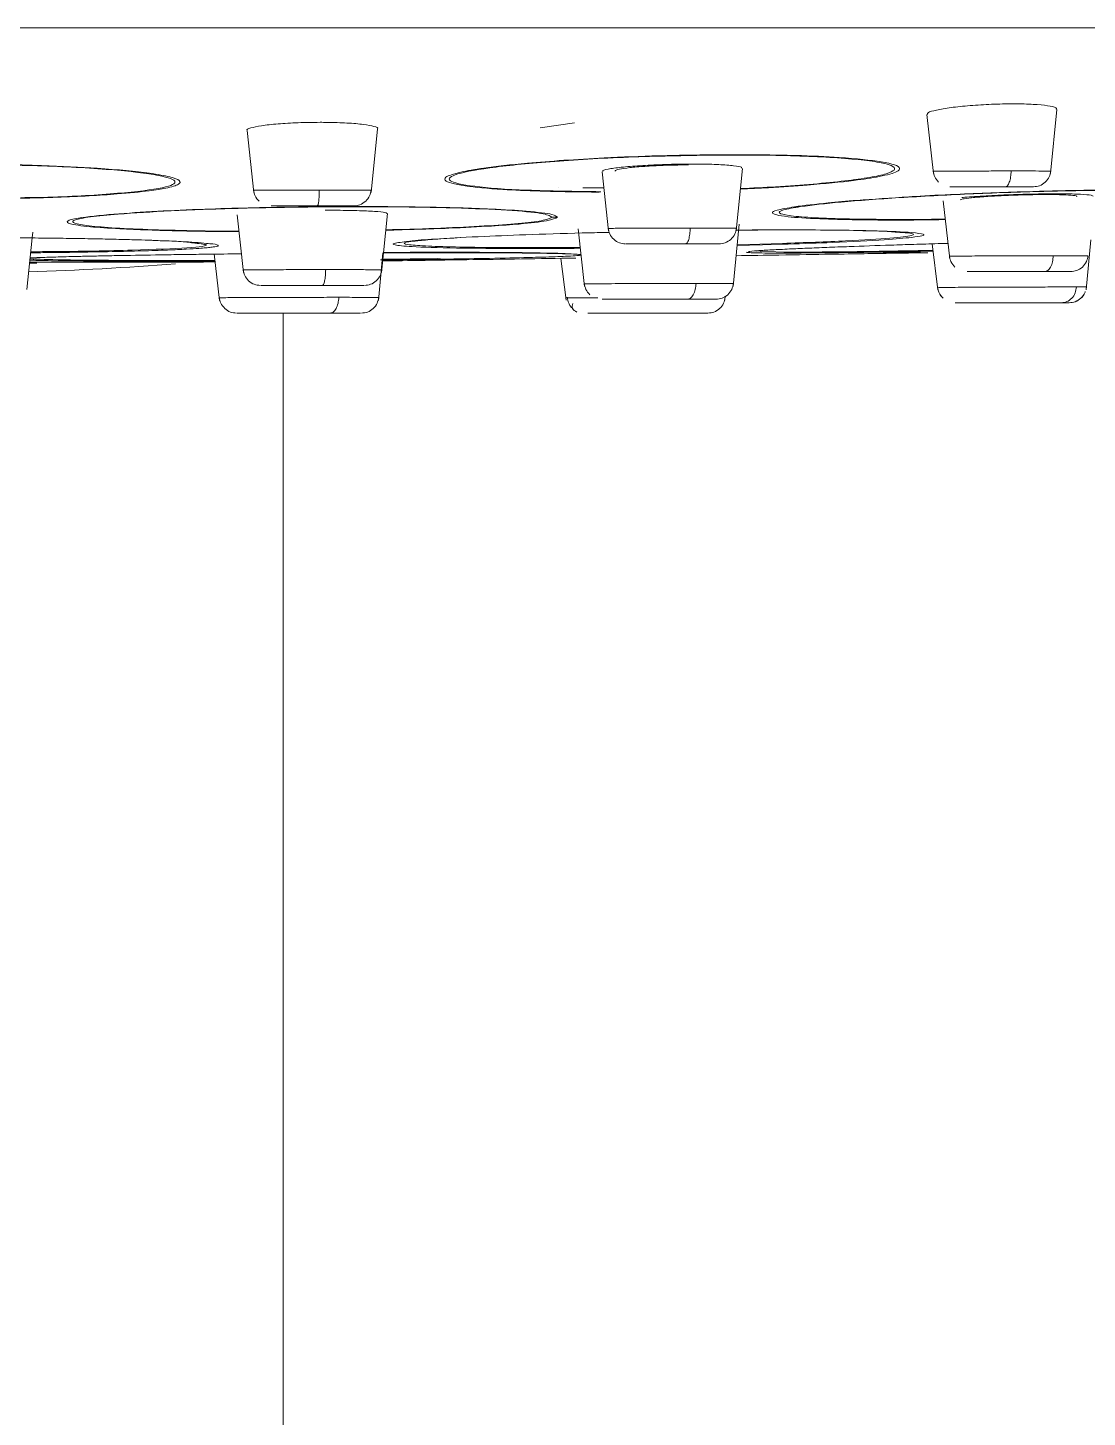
# Model space of a CAD drawing. Extents: x -6207 to -5787, y -4608 to -3937.
# Drawn here: x -6083.5 to -6077.38, y -4099.69 to -4091.66 of the extents above; entities that cross this region are included whole.
import ezdxf

# ---------------------------------------------------------------- set-up
doc = ezdxf.new("R2010")
doc.units = 0
doc.header["$LTSCALE"] = 7
doc.layers.get('0').update_dxf_attribs({"color": 2, "linetype": 'CONTINUOUS'})

msp = doc.modelspace()

# ---------------------------------------------------------------- linework, layer by layer
at = {"color": 8, "linetype": 'Continuous', "lineweight": 15}
for p, q in [((-6062.1122, -4091.66348), (-6083.93456, -4091.66348)), ((-6079.10763, -4092.91358), (-6079.40283, -4092.92166)), ((-6079.13916, -4092.90936), (-6079.40241, -4092.91727)), ((-6079.08612, -4092.95978), (-6079.26885, -4092.95678)), ((-6083.48976, -4093.02349), (-6083.4476, -4093.02349)), ((-6083.48923, -4093.01848), (-6082.48426, -4093.01848)), ((-6081.13346, -4092.99597), (-6081.45129, -4092.99993))]:
    msp.add_line(p, q, dxfattribs=at)
at = {"color": 7, "linetype": 'Continuous', "lineweight": 15}
for p, q in [((-6078.3061, -4092.16435), (-6078.26831, -4092.50528)), ((-6077.59094, -4092.50528), (-6077.55415, -4092.13514)), ((-6082.23272, -4092.257), (-6082.19438, -4092.6146)), ((-6081.51687, -4092.6146), (-6081.47902, -4092.24715)), ((-6080.34183, -4092.21327), (-6080.54022, -4092.24207)), ((-6080.18246, -4092.49482), (-6080.14486, -4092.83645)), ((-6079.40763, -4092.83645), (-6079.37149, -4092.4757)), ((-6080.43485, -4092.5889), (-6080.43483, -4092.58897)), ((-6078.21199, -4092.6635), (-6078.17387, -4092.99805)), ((-6082.28985, -4092.74513), (-6082.2538, -4093.07739)), ((-6081.45666, -4093.07739), (-6081.42192, -4092.73593)), ((-6080.32067, -4092.82519), (-6080.28273, -4093.15817)), ((-6079.42561, -4093.15817), (-6079.39102, -4092.79904)), ((-6083.50582, -4093.17629), (-6083.47444, -4092.87779)), ((-6083.47435, -4092.87693), (-6083.47096, -4092.84467)), ((-6078.27442, -4092.91172), (-6078.24234, -4093.17815)), ((-6077.38515, -4093.17815), (-6077.35908, -4092.88797)), ((-6083.45962, -4092.99354), (-6083.45015, -4092.99178)), ((-6082.42214, -4092.96889), (-6082.39133, -4093.23933)), ((-6081.47434, -4093.23933), (-6081.4478, -4092.96367)), ((-6079.25351, -4092.94986), (-6079.28893, -4092.95401)), ((-6079.24578, -4092.95106), (-6079.23695, -4092.94886)), ((-6082.41726, -4093.01173), (-6082.6367, -4093.01226)), ((-6082.49287, -4093.01724), (-6082.41673, -4093.01638)), ((-6080.7712, -4093.00077), (-6080.92778, -4093.00305)), ((-6080.68816, -4092.99953), (-6080.7712, -4093.00077)), ((-6080.41959, -4092.99554), (-6080.3899, -4093.23735)), ((-6080.377, -4093.22421), (-6080.3915, -4093.22428)), ((-6079.47239, -4093.23735), (-6079.4704, -4093.21458)), ((-6078.24234, -4093.17815), (-6078.24234, -4093.17817)), ((-6077.38515, -4093.17817), (-6077.38515, -4093.17815)), ((-6082.39133, -4093.23933), (-6082.39132, -4093.23935)), ((-6082.02456, -4184.63798), (-6082.02456, -4093.31209)), ((-6081.47434, -4093.23935), (-6081.47434, -4093.23933)), ((-6077.52752, -4093.25208), (-6077.48621, -4093.25208))]:
    msp.add_line(p, q, dxfattribs=at)
for centre, radius, start, end in [((-6079.48908, -4092.3631), 0.03627, 282.089493, 292.689241), ((-6080.21515, -4092.54045), 0.07425, 282.687215, 289.687404), ((-6082.98926, -4092.32982), 0.41057, 268.035229, 271.528082), ((-6079.07103, -4092.17779), 0.52014, 270.020311, 273.918538), ((-6080.44909, -4092.15227), 0.60522, 267.770139, 270.912878), ((-6079.1043, -4092.76875), 0.14487, 256.073452, 268.681577), ((-6083.93456, -4077.17879), 15.9, 271.584406, 274.649465), ((-6081.09643, -4092.83565), 0.16454, 256.993347, 269.752977)]:
    msp.add_arc(centre, radius, start, end, dxfattribs=at)
for points, knots in [([(-6077.55921, -4092.13464), (-6077.55771, -4092.13269), (-6077.55237, -4092.12571), (-6077.58822, -4092.11571), (-6077.66193, -4092.10654), (-6077.74448, -4092.10326), (-6077.83454, -4092.1026), (-6077.93224, -4092.10466), (-6078.05819, -4092.11226), (-6078.17046, -4092.12391), (-6078.25446, -4092.13835), (-6078.3024, -4092.1524), (-6078.30174, -4092.16054), (-6078.30147, -4092.16385)], [0, 0, 0, 0, 0.04171763, 0.14901716, 0.25587746, 0.36214743, 0.3951871, 0.50095886, 0.60672091, 0.71278389, 0.81942355, 0.92658458, 1, 1, 1, 1]), ([(-6081.81138, -4092.20969), (-6081.85382, -4092.21016), (-6081.93869, -4092.21109), (-6082.05772, -4092.21828), (-6082.15513, -4092.22895), (-6082.21451, -4092.24194), (-6082.23964, -4092.25214), (-6082.23205, -4092.25665), (-6082.23168, -4092.25688)], [0, 0, 0, 0, 0.19717906, 0.39434606, 0.59196474, 0.79044176, 0.98970607, 1, 1, 1, 1]), ([(-6081.47935, -4092.2471), (-6081.47923, -4092.24703), (-6081.47163, -4092.24247), (-6081.49601, -4092.23299), (-6081.5543, -4092.22132), (-6081.65177, -4092.21306), (-6081.74365, -4092.20991), (-6081.79839, -4092.20973), (-6081.81138, -4092.20969)], [0, 0, 0, 0, 0.0036941, 0.2356239, 0.4673997, 0.6984097, 0.928387, 1, 1, 1, 1]), ([(-6080.19884, -4092.61288), (-6080.31684, -4092.61161), (-6080.52411, -4092.60937), (-6080.79006, -4092.59686), (-6081.00376, -4092.57693), (-6081.09594, -4092.55129), (-6081.08943, -4092.52364), (-6081.01873, -4092.49954), (-6080.85895, -4092.47164), (-6080.59581, -4092.44174), (-6080.23471, -4092.41703), (-6079.83445, -4092.40083), (-6079.60147, -4092.39807), (-6079.47509, -4092.39657)], [0, 0, 0, 0, 0.0959467, 0.168537, 0.268034, 0.3853945, 0.4422094, 0.5326831, 0.6035376, 0.697946, 0.8243564, 0.9047182, 1, 1, 1, 1]), ([(-6080.19013, -4092.61036), (-6080.33932, -4092.60842), (-6080.63776, -4092.60454), (-6080.94484, -4092.58111), (-6081.08945, -4092.54789), (-6081.04527, -4092.50808), (-6080.8196, -4092.46718), (-6080.44544, -4092.43163), (-6079.97186, -4092.40546), (-6079.64497, -4092.40087), (-6079.48148, -4092.39857)], [0, 0, 0, 0, 0.12491237, 0.24987624, 0.37486788, 0.49987179, 0.62496272, 0.74999694, 0.87496766, 1, 1, 1, 1]), ([(-6079.37719, -4092.47512), (-6079.37599, -4092.47319), (-6079.3725, -4092.46755), (-6079.41709, -4092.45983), (-6079.50213, -4092.45317), (-6079.59373, -4092.4509), (-6079.69279, -4092.45047), (-6079.79921, -4092.45208), (-6079.93409, -4092.45782), (-6080.05209, -4092.46657), (-6080.13697, -4092.47723), (-6080.18146, -4092.48696), (-6080.17795, -4092.49234), (-6080.17675, -4092.4942)], [0, 0, 0, 0, 0.0561625, 0.1632597, 0.2701711, 0.3768512, 0.4102266, 0.5167129, 0.6231954, 0.7298067, 0.8366596, 0.9437209, 1, 1, 1, 1]), ([(-6080.10451, -4092.49167), (-6080.1057, -4092.49103), (-6080.112, -4092.48764), (-6080.08602, -4092.48044), (-6080.02743, -4092.47147), (-6079.93728, -4092.46369), (-6079.82996, -4092.45818), (-6079.74195, -4092.45602), (-6079.69475, -4092.45587), (-6079.68355, -4092.45584)], [0, 0, 0, 0, 0.0424216, 0.2228139, 0.4034179, 0.5839731, 0.7642188, 0.9440177, 1, 1, 1, 1]), ([(-6078.26995, -4092.49), (-6078.26784, -4092.50204), (-6078.26347, -4092.52701), (-6078.24658, -4092.54598), (-6078.23783, -4092.55581)], [0, 0, 0, 0, 0.48196531, 1, 1, 1, 1]), ([(-6077.81911, -4092.49081), (-6077.81985, -4092.50258), (-6077.82139, -4092.52699), (-6077.82903, -4092.55746), (-6077.83956, -4092.57825), (-6077.8476, -4092.58085), (-6077.85148, -4092.5821)], [0, 0, 0, 0, 0.2411299, 0.4999284, 0.7587707, 1, 1, 1, 1]), ([(-6077.62156, -4092.55581), (-6077.61281, -4092.54598), (-6077.59592, -4092.52701), (-6077.59155, -4092.50204), (-6077.58944, -4092.49)], [0, 0, 0, 0, 0.5180361, 1, 1, 1, 1]), ([(-6080.17229, -4092.58728), (-6080.17403, -4092.5873), (-6080.20972, -4092.58779), (-6080.25204, -4092.58841), (-6080.28489, -4092.58885), (-6080.29349, -4092.58897)], [0, 0, 0, 0, 0.0365286, 0.7479372, 1, 1, 1, 1]), ([(-6077.85148, -4092.5821), (-6077.88225, -4092.5821), (-6077.94405, -4092.5821), (-6078.03763, -4092.5821), (-6078.11509, -4092.5821), (-6078.16044, -4092.5821), (-6078.17769, -4092.5821), (-6078.16932, -4092.5821), (-6078.16908, -4092.5821)], [0, 0, 0, 0, 0.1976543, 0.3969593, 0.5959394, 0.7950274, 0.9941768, 1, 1, 1, 1]), ([(-6077.69129, -4092.5821), (-6077.69064, -4092.5821), (-6077.68517, -4092.5821), (-6077.71036, -4092.5821), (-6077.76537, -4092.5821), (-6077.82285, -4092.5821), (-6077.85148, -4092.5821)], [0, 0, 0, 0, 0.0423882, 0.3620041, 0.6821271, 1, 1, 1, 1]), ([(-6077.62156, -4092.55581), (-6077.63211, -4092.56367), (-6077.65247, -4092.57885), (-6077.67774, -4092.58103), (-6077.68991, -4092.58208)], [0, 0, 0, 0, 0.5179626, 1, 1, 1, 1]), ([(-6082.1959, -4092.60001), (-6082.19379, -4092.61204), (-6082.18942, -4092.63702), (-6082.17253, -4092.65599), (-6082.16378, -4092.66581)], [0, 0, 0, 0, 0.4819661, 1, 1, 1, 1]), ([(-6081.82721, -4092.69209), (-6081.8258, -4092.69084), (-6081.82287, -4092.68827), (-6081.81904, -4092.66746), (-6081.81626, -4092.63699), (-6081.8157, -4092.61258), (-6081.81543, -4092.60079)], [0, 0, 0, 0, 0.2411507, 0.4999635, 0.7587372, 1, 1, 1, 1]), ([(-6081.54753, -4092.66581), (-6081.55808, -4092.67367), (-6081.57844, -4092.68885), (-6081.60371, -4092.69103), (-6081.61588, -4092.69209)], [0, 0, 0, 0, 0.5179685, 1, 1, 1, 1]), ([(-6081.54753, -4092.66581), (-6081.53878, -4092.65599), (-6081.52189, -4092.63702), (-6081.51752, -4092.61204), (-6081.51541, -4092.60001)], [0, 0, 0, 0, 0.5180339, 1, 1, 1, 1]), ([(-6078.46381, -4092.64481), (-6078.33251, -4092.63737), (-6078.06983, -4092.62248), (-6077.62489, -4092.60705), (-6077.35072, -4092.60329), (-6077.21362, -4092.60141)], [0, 0, 0, 0, 0.3331304, 0.6665152, 1, 1, 1, 1]), ([(-6078.41049, -4092.64047), (-6078.3978, -4092.6396), (-6078.3164, -4092.63405), (-6078.08596, -4092.62308), (-6077.76917, -4092.61085), (-6077.4798, -4092.60308), (-6077.34319, -4092.60198), (-6077.29938, -4092.60163)], [0, 0, 0, 0, 0.0399167, 0.256026, 0.6119688, 0.8755512, 1, 1, 1, 1]), ([(-6078.11269, -4092.65847), (-6078.11042, -4092.65653), (-6078.10573, -4092.6525), (-6078.05207, -4092.6455), (-6077.96921, -4092.63862), (-6077.86363, -4092.63282), (-6077.74856, -4092.62872), (-6077.66193, -4092.62719), (-6077.58406, -4092.62697), (-6077.5146, -4092.62785), (-6077.45805, -4092.63146), (-6077.43352, -4092.63516), (-6077.44006, -4092.6376), (-6077.4409, -4092.63792)], [0, 0, 0, 0, 0.0992871, 0.2058908, 0.3125501, 0.4191748, 0.5257018, 0.632111, 0.6654488, 0.7717513, 0.8780565, 0.9844223, 1, 1, 1, 1]), ([(-6077.34585, -4092.63668), (-6077.34724, -4092.63458), (-6077.35033, -4092.6299), (-6077.41324, -4092.62494), (-6077.49273, -4092.623), (-6077.58732, -4092.62258), (-6077.69483, -4092.62377), (-6077.84437, -4092.62823), (-6077.98223, -4092.63518), (-6078.0728, -4092.64099), (-6078.10108, -4092.64429), (-6078.10327, -4092.64454)], [0, 0, 0, 0, 0.1123875, 0.2513169, 0.3900868, 0.4334928, 0.5721465, 0.7107985, 0.8495239, 0.9883831, 1, 1, 1, 1]), ([(-6083.00334, -4092.74015), (-6082.9232, -4092.73441), (-6082.77318, -4092.72366), (-6082.4222, -4092.70845), (-6082.00123, -4092.69814), (-6081.56482, -4092.69525), (-6081.16655, -4092.69874), (-6080.84254, -4092.70815), (-6080.59553, -4092.72359), (-6080.46041, -4092.73982), (-6080.44576, -4092.75211), (-6080.43944, -4092.75741)], [0, 0, 0, 0, 0.1043884, 0.1954019, 0.34503, 0.4632427, 0.5582057, 0.6984329, 0.7951727, 0.9116687, 1, 1, 1, 1]), ([(-6082.97831, -4092.74025), (-6082.88229, -4092.73354), (-6082.69047, -4092.72013), (-6082.28974, -4092.70565), (-6081.85451, -4092.6975), (-6081.41759, -4092.69665), (-6081.02378, -4092.70331), (-6080.71525, -4092.71671), (-6080.50879, -4092.73517), (-6080.48468, -4092.74974), (-6080.47263, -4092.75703)], [0, 0, 0, 0, 0.1253324, 0.250394, 0.3754215, 0.5003158, 0.6252334, 0.7501487, 0.8751325, 1, 1, 1, 1]), ([(-6081.82721, -4092.69209), (-6081.85873, -4092.69209), (-6081.92205, -4092.69209), (-6082.00765, -4092.69209), (-6082.07241, -4092.69209), (-6082.08713, -4092.69209), (-6082.0945, -4092.69209)], [0, 0, 0, 0, 0.2486105, 0.4992973, 0.7495728, 1, 1, 1, 1]), ([(-6081.61888, -4092.69209), (-6081.61908, -4092.69209), (-6081.61958, -4092.69209), (-6081.66271, -4092.69209), (-6081.73476, -4092.69209), (-6081.79646, -4092.69209), (-6081.82721, -4092.69209)], [0, 0, 0, 0, 0.1928743, 0.4622667, 0.7320815, 1, 1, 1, 1]), ([(-6081.42602, -4092.73598), (-6081.42714, -4092.73404), (-6081.42967, -4092.72964), (-6081.49142, -4092.72392), (-6081.59308, -4092.71945), (-6081.69639, -4092.71801), (-6081.76076, -4092.71765), (-6081.77907, -4092.71781), (-6081.78215, -4092.71783)], [0, 0, 0, 0, 0.1894497, 0.4296474, 0.6697373, 0.909693, 0.9848614, 1, 1, 1, 1]), ([(-6080.14662, -4092.82), (-6080.14442, -4092.83184), (-6080.13986, -4092.8564), (-6080.11637, -4092.88716), (-6080.08385, -4092.90821), (-6080.05896, -4092.91083), (-6080.04696, -4092.9121)], [0, 0, 0, 0, 0.2408323, 0.4995605, 0.7586, 1, 1, 1, 1]), ([(-6079.67272, -4092.82081), (-6079.67336, -4092.83258), (-6079.67469, -4092.85699), (-6079.68127, -4092.88745), (-6079.69033, -4092.90825), (-6079.69725, -4092.91085), (-6079.70059, -4092.9121)], [0, 0, 0, 0, 0.2411451, 0.4999378, 0.7587753, 1, 1, 1, 1]), ([(-6079.43813, -4092.8858), (-6079.42938, -4092.87597), (-6079.41249, -4092.85701), (-6079.40812, -4092.83203), (-6079.40601, -4092.82)], [0, 0, 0, 0, 0.5180303, 1, 1, 1, 1]), ([(-6079.40951, -4092.83316), (-6079.38064, -4092.83282), (-6079.23641, -4092.83111), (-6078.93635, -4092.83113), (-6078.58359, -4092.83494), (-6078.4512, -4092.84278), (-6078.39273, -4092.84625)], [0, 0, 0, 0, 0.0595126, 0.2972762, 0.6896616, 1, 1, 1, 1]), ([(-6079.40939, -4092.8327), (-6079.35907, -4092.83209), (-6079.22658, -4092.83049), (-6079.11989, -4092.83116), (-6079.05371, -4092.83158)], [0, 0, 0, 0, 0.3797931, 1, 1, 1, 1]), ([(-6083.56716, -4092.87693), (-6083.51781, -4092.87735), (-6083.41892, -4092.8782), (-6083.27451, -4092.88007), (-6083.13483, -4092.88235), (-6083.00257, -4092.88512), (-6082.86277, -4092.88868), (-6082.72914, -4092.89315), (-6082.61671, -4092.8982), (-6082.52249, -4092.90348), (-6082.48719, -4092.90724), (-6082.46739, -4092.90936)], [0, 0, 0, 0, 0.0952044, 0.1907909, 0.2906648, 0.3893431, 0.487557, 0.6305598, 0.7563302, 0.8633376, 1, 1, 1, 1]), ([(-6082.86384, -4092.88888), (-6082.74663, -4092.89295), (-6082.58997, -4092.89839), (-6082.55575, -4092.90492), (-6082.54714, -4092.90657)], [0, 0, 0, 0, 0.7482223, 1, 1, 1, 1]), ([(-6081.29913, -4092.89744), (-6081.29124, -4092.89619), (-6081.26123, -4092.89145), (-6081.11306, -4092.88159), (-6080.88657, -4092.86933), (-6080.58504, -4092.85764), (-6080.33539, -4092.8494), (-6080.17794, -4092.84625), (-6080.13984, -4092.84548)], [0, 0, 0, 0, 0.0695974, 0.2648206, 0.5053352, 0.7115036, 0.9302048, 1, 1, 1, 1]), ([(-6081.246, -4092.89424), (-6081.21768, -4092.89123), (-6081.16186, -4092.88531), (-6081.05269, -4092.87914), (-6080.99893, -4092.8761)], [0, 0, 0, 0, 0.5075622, 1, 1, 1, 1]), ([(-6079.70059, -4092.9121), (-6079.73548, -4092.9121), (-6079.80556, -4092.9121), (-6079.90987, -4092.9121), (-6079.99172, -4092.9121), (-6080.04143, -4092.9121), (-6080.04245, -4092.9121), (-6080.04289, -4092.9121)], [0, 0, 0, 0, 0.2096881, 0.4212447, 0.6324476, 0.8437699, 1, 1, 1, 1]), ([(-6079.50977, -4092.9121), (-6079.50862, -4092.9121), (-6079.50316, -4092.9121), (-6079.53515, -4092.9121), (-6079.6018, -4092.9121), (-6079.66774, -4092.9121), (-6079.70059, -4092.9121)], [0, 0, 0, 0, 0.0809639, 0.3877825, 0.6950665, 1, 1, 1, 1]), ([(-6079.43813, -4092.8858), (-6079.44867, -4092.89367), (-6079.46904, -4092.90887), (-6079.4943, -4092.91105), (-6079.50648, -4092.9121)], [0, 0, 0, 0, 0.5180475, 1, 1, 1, 1]), ([(-6079.33565, -4092.95649), (-6079.33528, -4092.95637), (-6079.33143, -4092.95504), (-6079.28745, -4092.95184), (-6079.20938, -4092.94695), (-6079.10821, -4092.94192), (-6079.00064, -4092.93716), (-6078.88506, -4092.93245), (-6078.72756, -4092.92649), (-6078.55728, -4092.92056), (-6078.38072, -4092.91495), (-6078.2702, -4092.91153), (-6078.20321, -4092.9096), (-6078.18401, -4092.90905)], [0, 0, 0, 0, 0.0130147, 0.1369047, 0.2639906, 0.375073, 0.4679653, 0.5599355, 0.653779, 0.8095729, 0.8877697, 0.9678341, 1, 1, 1, 1]), ([(-6078.70989, -4092.83533), (-6078.66382, -4092.83607), (-6078.55042, -4092.83791), (-6078.50488, -4092.84223), (-6078.47785, -4092.84479)], [0, 0, 0, 0, 0.40630543, 1, 1, 1, 1]), ([(-6083.48659, -4092.9933), (-6083.48332, -4092.99314), (-6083.46457, -4092.99218), (-6083.42286, -4092.99064), (-6083.36565, -4092.98875), (-6083.30981, -4092.98709), (-6083.24246, -4092.98531), (-6083.16195, -4092.98334), (-6083.06655, -4092.98129), (-6082.92859, -4092.97861), (-6082.81049, -4092.97669), (-6082.73197, -4092.97542)], [0, 0, 0, 0, 0.0286815, 0.164519, 0.2520728, 0.3411837, 0.4321961, 0.5443381, 0.6574747, 0.7722673, 1, 1, 1, 1]), ([(-6082.73197, -4092.97542), (-6082.6912, -4092.97483), (-6082.60896, -4092.97363), (-6082.46389, -4092.97176), (-6082.34883, -4092.97039), (-6082.27625, -4092.96964), (-6082.26551, -4092.96953)], [0, 0, 0, 0, 0.276563, 0.557921, 0.9345469, 1, 1, 1, 1]), ([(-6081.44987, -4093.01064), (-6081.3772, -4093.00959), (-6081.25422, -4093.00781), (-6080.96127, -4093.00355), (-6080.66907, -4092.99927), (-6080.441, -4092.99587), (-6080.33457, -4092.99428)], [0, 0, 0, 0, 0.3202274, 0.5419335, 0.7862473, 1, 1, 1, 1]), ([(-6081.44509, -4092.96367), (-6081.42296, -4092.96358), (-6081.33542, -4092.96326), (-6081.18946, -4092.96299), (-6081.01258, -4092.963), (-6080.79707, -4092.96358), (-6080.6131, -4092.96496), (-6080.47129, -4092.96709), (-6080.38831, -4092.9691), (-6080.32921, -4092.9714), (-6080.31275, -4092.97315), (-6080.30455, -4092.97402)], [0, 0, 0, 0, 0.0357592, 0.1414722, 0.246949, 0.3526891, 0.562862, 0.6719823, 0.78207, 0.8915439, 1, 1, 1, 1]), ([(-6081.44484, -4092.96121), (-6081.28047, -4092.96077), (-6080.92606, -4092.95982), (-6080.5627, -4092.96319), (-6080.37002, -4092.96717), (-6080.38458, -4092.97027), (-6080.38536, -4092.97044)], [0, 0, 0, 0, 0.29596452, 0.63814689, 0.98037712, 1, 1, 1, 1]), ([(-6079.40847, -4092.98026), (-6079.32448, -4092.97897), (-6079.12568, -4092.97592), (-6078.78945, -4092.97069), (-6078.61015, -4092.9679), (-6078.50041, -4092.9662)], [0, 0, 0, 0, 0.2210784, 0.523287, 1, 1, 1, 1]), ([(-6079.08612, -4092.95978), (-6079.09614, -4092.96121), (-6079.1162, -4092.96407), (-6079.13639, -4092.96493), (-6079.14649, -4092.96536)], [0, 0, 0, 0, 0.5000182, 1, 1, 1, 1]), ([(-6078.56105, -4092.9636), (-6078.49439, -4092.96253), (-6078.36115, -4092.96039), (-6078.35079, -4092.96001), (-6078.45614, -4092.96165), (-6078.49972, -4092.96233)], [0, 0, 0, 0, 0.3698934, 0.7393028, 1, 1, 1, 1]), ([(-6078.50041, -4092.9662), (-6078.43942, -4092.96523), (-6078.32339, -4092.9634), (-6078.30742, -4092.96314), (-6078.29984, -4092.96302)], [0, 0, 0, 0, 0.5255837, 1, 1, 1, 1]), ([(-6078.33334, -4092.96279), (-6078.33938, -4092.96252), (-6078.35145, -4092.96199), (-6078.36349, -4092.96093), (-6078.36951, -4092.9604)], [0, 0, 0, 0, 0.5001341, 1, 1, 1, 1]), ([(-6078.17585, -4092.98), (-6078.17374, -4092.99204), (-6078.16937, -4093.01701), (-6078.15249, -4093.03598), (-6078.14374, -4093.0458)], [0, 0, 0, 0, 0.4819747, 1, 1, 1, 1]), ([(-6077.57534, -4092.98081), (-6077.57648, -4092.99258), (-6077.57884, -4093.01699), (-6077.5906, -4093.04745), (-6077.60679, -4093.06825), (-6077.61916, -4093.07085), (-6077.62513, -4093.0721)], [0, 0, 0, 0, 0.2411459, 0.4999448, 0.7587964, 1, 1, 1, 1]), ([(-6077.40724, -4093.0458), (-6077.39849, -4093.03598), (-6077.3816, -4093.01701), (-6077.37723, -4092.99204), (-6077.37513, -4092.98)], [0, 0, 0, 0, 0.5180232, 1, 1, 1, 1]), ([(-6082.25563, -4093.05999), (-6082.25343, -4093.07183), (-6082.24887, -4093.09639), (-6082.22539, -4093.12715), (-6082.19287, -4093.1482), (-6082.16798, -4093.15083), (-6082.15598, -4093.15209)], [0, 0, 0, 0, 0.2408373, 0.4995678, 0.7586024, 1, 1, 1, 1]), ([(-6081.7787, -4093.0608), (-6081.77914, -4093.07258), (-6081.78004, -4093.09699), (-6081.78454, -4093.12747), (-6081.79074, -4093.14824), (-6081.79547, -4093.15084), (-6081.79775, -4093.15209)], [0, 0, 0, 0, 0.2412796, 0.5000625, 0.758793, 1, 1, 1, 1]), ([(-6081.55459, -4093.15209), (-6081.54258, -4093.15083), (-6081.51769, -4093.1482), (-6081.48518, -4093.12715), (-6081.46169, -4093.09639), (-6081.45713, -4093.07183), (-6081.45493, -4093.05999)], [0, 0, 0, 0, 0.2413975, 0.5004329, 0.7591626, 1, 1, 1, 1]), ([(-6081.3304, -4093.00334), (-6081.33545, -4093.00341), (-6081.37779, -4093.00402), (-6081.42256, -4093.00447), (-6081.46199, -4093.00487)], [0, 0, 0, 0, 0.1191735, 1, 1, 1, 1]), ([(-6080.9786, -4093.00379), (-6081.03992, -4093.0047), (-6081.22531, -4093.00743), (-6081.37767, -4093.00963), (-6081.43853, -4093.01048), (-6081.44987, -4093.01064)], [0, 0, 0, 0, 0.2867917, 0.8671542, 1, 1, 1, 1]), ([(-6078.07358, -4093.0721), (-6078.06397, -4093.0721), (-6078.04474, -4093.0721), (-6077.96242, -4093.0721), (-6077.85534, -4093.0721), (-6077.73376, -4093.0721), (-6077.66124, -4093.0721), (-6077.62513, -4093.0721)], [0, 0, 0, 0, 0.20030343, 0.4005823, 0.60072769, 0.80119458, 1, 1, 1, 1]), ([(-6077.62513, -4093.0721), (-6077.5937, -4093.0721), (-6077.53056, -4093.0721), (-6077.47572, -4093.0721), (-6077.47682, -4093.0721), (-6077.47737, -4093.0721)], [0, 0, 0, 0, 0.3314592, 0.6660052, 1, 1, 1, 1]), ([(-6077.40724, -4093.0458), (-6077.41779, -4093.05366), (-6077.43816, -4093.06884), (-6077.46342, -4093.07104), (-6077.47559, -4093.0721)], [0, 0, 0, 0, 0.5179381, 1, 1, 1, 1]), ([(-6081.79775, -4093.15209), (-6081.83694, -4093.15209), (-6081.91567, -4093.15209), (-6082.02778, -4093.15209), (-6082.11066, -4093.15209), (-6082.15479, -4093.15209), (-6082.15129, -4093.15209), (-6082.15014, -4093.15209)], [0, 0, 0, 0, 0.2212558, 0.4445756, 0.6675145, 0.8905863, 1, 1, 1, 1]), ([(-6081.56042, -4093.15209), (-6081.55936, -4093.15209), (-6081.55622, -4093.15209), (-6081.60118, -4093.15209), (-6081.68449, -4093.15209), (-6081.7601, -4093.15209), (-6081.79775, -4093.15209)], [0, 0, 0, 0, 0.1460632, 0.4311853, 0.7167698, 1, 1, 1, 1]), ([(-6080.28472, -4093.14), (-6080.28261, -4093.15204), (-6080.27824, -4093.17701), (-6080.26136, -4093.19598), (-6080.25261, -4093.20581)], [0, 0, 0, 0, 0.48197693, 1, 1, 1, 1]), ([(-6079.63912, -4093.14081), (-6079.64026, -4093.15259), (-6079.64263, -4093.17699), (-6079.65439, -4093.20745), (-6079.67058, -4093.22826), (-6079.68295, -4093.23085), (-6079.68891, -4093.2321)], [0, 0, 0, 0, 0.2411451, 0.4999435, 0.7587637, 1, 1, 1, 1]), ([(-6079.456, -4093.20581), (-6079.44725, -4093.19598), (-6079.43036, -4093.17701), (-6079.42599, -4093.15204), (-6079.42389, -4093.14)], [0, 0, 0, 0, 0.5180245, 1, 1, 1, 1]), ([(-6082.39345, -4093.21999), (-6082.39135, -4093.23204), (-6082.38698, -4093.25702), (-6082.37009, -4093.27599), (-6082.36134, -4093.28582)], [0, 0, 0, 0, 0.4821378, 1, 1, 1, 1]), ([(-6081.70277, -4093.2208), (-6081.70391, -4093.23258), (-6081.70627, -4093.257), (-6081.71803, -4093.28747), (-6081.73423, -4093.30824), (-6081.7466, -4093.31084), (-6081.75256, -4093.31209)], [0, 0, 0, 0, 0.24128409, 0.50006432, 0.7587816, 1, 1, 1, 1]), ([(-6081.57216, -4093.31209), (-6081.56016, -4093.31083), (-6081.53527, -4093.30821), (-6081.50275, -4093.28715), (-6081.47927, -4093.25639), (-6081.47471, -4093.23183), (-6081.47251, -4093.21999)], [0, 0, 0, 0, 0.2413966, 0.5004281, 0.7591582, 1, 1, 1, 1]), ([(-6080.38395, -4093.21999), (-6080.3817, -4093.23189), (-6080.37824, -4093.25015), (-6080.36528, -4093.27182), (-6080.35635, -4093.28112), (-6080.35184, -4093.28582)], [0, 0, 0, 0, 0.48101306, 0.73792088, 1, 1, 1, 1]), ([(-6080.18219, -4093.2321), (-6080.17162, -4093.2321), (-6080.15047, -4093.2321), (-6080.05992, -4093.2321), (-6079.94211, -4093.2321), (-6079.80838, -4093.2321), (-6079.72862, -4093.2321), (-6079.68891, -4093.2321)], [0, 0, 0, 0, 0.2003215, 0.4006148, 0.6007741, 0.8012612, 1, 1, 1, 1]), ([(-6079.68891, -4093.2321), (-6079.65435, -4093.2321), (-6079.58489, -4093.2321), (-6079.52457, -4093.2321), (-6079.52578, -4093.2321), (-6079.52638, -4093.2321)], [0, 0, 0, 0, 0.3313941, 0.6659936, 1, 1, 1, 1]), ([(-6079.47098, -4093.2208), (-6079.47326, -4093.23258), (-6079.47799, -4093.257), (-6079.50151, -4093.28747), (-6079.53391, -4093.30824), (-6079.55863, -4093.31084), (-6079.57056, -4093.31209)], [0, 0, 0, 0, 0.24128321, 0.50006848, 0.75879586, 1, 1, 1, 1]), ([(-6079.456, -4093.20581), (-6079.46655, -4093.21367), (-6079.48691, -4093.22885), (-6079.51217, -4093.23103), (-6079.52435, -4093.23208)], [0, 0, 0, 0, 0.5179655, 1, 1, 1, 1]), ([(-6078.24444, -4093.16001), (-6078.24234, -4093.17204), (-6078.23797, -4093.19701), (-6078.22108, -4093.21598), (-6078.21233, -4093.22581)], [0, 0, 0, 0, 0.4819733, 1, 1, 1, 1]), ([(-6078.23693, -4093.18826), (-6078.23641, -4093.19044), (-6078.23291, -4093.20521), (-6078.2218, -4093.21633), (-6078.21233, -4093.22581)], [0, 0, 0, 0, 0.1476072, 1, 1, 1, 1]), ([(-6077.44128, -4093.16082), (-6077.44325, -4093.17259), (-6077.44735, -4093.197), (-6077.46772, -4093.22746), (-6077.49577, -4093.24827), (-6077.51719, -4093.25084), (-6077.52752, -4093.25208)], [0, 0, 0, 0, 0.2411489, 0.4999675, 0.7588038, 1, 1, 1, 1]), ([(-6077.39064, -4093.18676), (-6077.39127, -4093.18944), (-6077.39485, -4093.2047), (-6077.41462, -4093.22729), (-6077.44679, -4093.24851), (-6077.47189, -4093.25092), (-6077.48399, -4093.25208)], [0, 0, 0, 0, 0.0678821, 0.385948, 0.7040033, 1, 1, 1, 1]), ([(-6077.41564, -4093.22581), (-6077.42619, -4093.23367), (-6077.44655, -4093.24885), (-6077.47182, -4093.25103), (-6077.48399, -4093.25208)], [0, 0, 0, 0, 0.51796147, 1, 1, 1, 1]), ([(-6077.41564, -4093.22581), (-6077.40623, -4093.2163), (-6077.39481, -4093.20476), (-6077.39126, -4093.18945), (-6077.39064, -4093.18676)], [0, 0, 0, 0, 0.8241158, 1, 1, 1, 1]), ([(-6082.36148, -4093.28563), (-6082.3511, -4093.29345), (-6082.33097, -4093.3086), (-6082.30592, -4093.31095), (-6082.2938, -4093.31209)], [0, 0, 0, 0, 0.5160024, 1, 1, 1, 1]), ([(-6082.29072, -4093.31209), (-6082.27918, -4093.31209), (-6082.2561, -4093.31209), (-6082.15717, -4093.31209), (-6082.02848, -4093.31209), (-6081.88267, -4093.31209), (-6081.79578, -4093.31209), (-6081.75256, -4093.31209)], [0, 0, 0, 0, 0.2005177, 0.4011139, 0.6013406, 0.8017367, 1, 1, 1, 1]), ([(-6081.75256, -4093.31209), (-6081.71508, -4093.31209), (-6081.63976, -4093.31209), (-6081.57837, -4093.31209), (-6081.57827, -4093.31209), (-6081.57823, -4093.31209)], [0, 0, 0, 0, 0.3709313, 0.7455924, 1, 1, 1, 1]), ([(-6080.35054, -4093.25595), (-6080.35371, -4093.26684), (-6080.35987, -4093.28806), (-6080.33781, -4093.29999), (-6080.32708, -4093.3058)], [0, 0, 0, 0, 0.5133584, 1, 1, 1, 1]), ([(-6080.26508, -4093.31209), (-6080.24206, -4093.31209), (-6080.19605, -4093.31209), (-6080.07269, -4093.31209), (-6079.93149, -4093.31209), (-6079.78902, -4093.31209), (-6079.6696, -4093.31209), (-6079.58675, -4093.31209), (-6079.57594, -4093.31209), (-6079.57056, -4093.31209)], [0, 0, 0, 0, 0.1431326, 0.286089, 0.4292439, 0.5724478, 0.7153897, 0.8584569, 1, 1, 1, 1]), ([(-6078.14177, -4093.25208), (-6078.14261, -4093.25208), (-6078.1443, -4093.25208), (-6078.08262, -4093.25208), (-6077.98379, -4093.25208), (-6077.85778, -4093.25208), (-6077.72614, -4093.25208), (-6077.6051, -4093.25208), (-6077.5533, -4093.25208), (-6077.52752, -4093.25208)], [0, 0, 0, 0, 0.1432305, 0.2861783, 0.4291707, 0.5721439, 0.7150237, 0.8581357, 1, 1, 1, 1])]:
    msp.add_open_spline(points, degree=3, knots=knots, dxfattribs=at)
at = {"color": 8, "linetype": 'Continuous', "lineweight": 15}
for points, knots in [([(-6079.48148, -4092.39857), (-6079.3981, -4092.3986), (-6079.23137, -4092.39866), (-6078.93376, -4092.40659), (-6078.69634, -4092.42285), (-6078.55111, -4092.44523), (-6078.47389, -4092.47081), (-6078.5003, -4092.49989), (-6078.62958, -4092.52818), (-6078.7734, -4092.54842), (-6078.9578, -4092.56675), (-6079.16285, -4092.58208), (-6079.31398, -4092.58944), (-6079.38322, -4092.59281)], [0, 0, 0, 0, 0.077928, 0.155824, 0.3110052, 0.3889593, 0.4668966, 0.6219979, 0.6999926, 0.7780284, 0.8560626, 0.9340565, 1, 1, 1, 1]), ([(-6079.47509, -4092.39657), (-6079.33294, -4092.39714), (-6079.08507, -4092.39813), (-6078.77384, -4092.41341), (-6078.53674, -4092.43745), (-6078.45021, -4092.46741), (-6078.47523, -4092.4971), (-6078.56062, -4092.52145), (-6078.73589, -4092.54834), (-6078.95802, -4092.57019), (-6079.18994, -4092.58644), (-6079.32836, -4092.59273), (-6079.38346, -4092.59524)], [0, 0, 0, 0, 0.1305393, 0.2276361, 0.3583312, 0.5041515, 0.5731284, 0.677671, 0.761303, 0.8728016, 0.949357, 1, 1, 1, 1]), ([(-6083.93456, -4092.45081), (-6083.83812, -4092.45133), (-6083.66144, -4092.45229), (-6083.37392, -4092.46024), (-6083.0598, -4092.47532), (-6082.81028, -4092.49911), (-6082.67117, -4092.52434), (-6082.61494, -4092.54606), (-6082.62034, -4092.56832), (-6082.68539, -4092.58831), (-6082.80499, -4092.60749), (-6082.99955, -4092.62677), (-6083.26189, -4092.64175), (-6083.4702, -4092.64704), (-6083.54202, -4092.64886)], [0, 0, 0, 0, 0.0775467, 0.1420698, 0.2427484, 0.3689399, 0.4472719, 0.5230116, 0.5965342, 0.6790591, 0.7397095, 0.8226722, 0.9388589, 1, 1, 1, 1]), ([(-6083.9345, -4092.45271), (-6083.76644, -4092.45437), (-6083.43023, -4092.45768), (-6083.00032, -4092.48149), (-6082.71643, -4092.51547), (-6082.61621, -4092.55457), (-6082.71551, -4092.59337), (-6083.00246, -4092.6245), (-6083.30944, -4092.64227), (-6083.5083, -4092.64481), (-6083.54164, -4092.64524)], [0, 0, 0, 0, 0.1387884, 0.2776403, 0.4165069, 0.5553738, 0.6942442, 0.8331296, 0.9720166, 1, 1, 1, 1]), ([(-6077.8191, -4092.49081), (-6077.85363, -4092.49084), (-6077.91969, -4092.49089), (-6078.03292, -4092.49108), (-6078.12853, -4092.49137), (-6078.20206, -4092.49189), (-6078.24817, -4092.49243), (-6078.26995, -4092.49286), (-6078.26808, -4092.49305), (-6078.26763, -4092.4931)], [0, 0, 0, 0, 0.1641681, 0.3140439, 0.5219184, 0.6492467, 0.7918092, 0.9495954, 1, 1, 1, 1]), ([(-6077.59237, -4092.49215), (-6077.59188, -4092.49213), (-6077.58576, -4092.49193), (-6077.59112, -4092.49172), (-6077.60787, -4092.49133), (-6077.6478, -4092.49099), (-6077.71599, -4092.4908), (-6077.78653, -4092.49081), (-6077.8191, -4092.49081)], [0, 0, 0, 0, 0.0149769, 0.1851921, 0.3456729, 0.4963873, 0.7674609, 1, 1, 1, 1]), ([(-6081.81543, -4092.60082), (-6081.84874, -4092.60083), (-6081.9218, -4092.60085), (-6082.01379, -4092.60099), (-6082.08484, -4092.60126), (-6082.1355, -4092.60161), (-6082.17413, -4092.60203), (-6082.19492, -4092.60247), (-6082.1935, -4092.60268), (-6082.19303, -4092.60275)], [0, 0, 0, 0, 0.1733966, 0.380299, 0.500138, 0.6306495, 0.7718158, 0.9236459, 1, 1, 1, 1]), ([(-6081.5181, -4092.60234), (-6081.51763, -4092.60227), (-6081.5163, -4092.60204), (-6081.53399, -4092.60167), (-6081.5662, -4092.60134), (-6081.62184, -4092.60099), (-6081.70489, -4092.60081), (-6081.78051, -4092.60082), (-6081.81543, -4092.60082)], [0, 0, 0, 0, 0.0857632, 0.2437468, 0.392683, 0.5325808, 0.7841744, 1, 1, 1, 1]), ([(-6079.07085, -4092.69793), (-6079.01117, -4092.69024), (-6078.91328, -4092.67763), (-6078.68721, -4092.65784), (-6078.51401, -4092.64697), (-6078.41049, -4092.64047)], [0, 0, 0, 0, 0.3857782, 0.632852, 1, 1, 1, 1]), ([(-6079.03549, -4092.69671), (-6078.96544, -4092.68773), (-6078.82542, -4092.66979), (-6078.5843, -4092.65313), (-6078.46381, -4092.64481)], [0, 0, 0, 0, 0.500254, 1, 1, 1, 1]), ([(-6082.27945, -4092.841), (-6082.29327, -4092.84102), (-6082.41473, -4092.84117), (-6082.66532, -4092.83647), (-6082.95088, -4092.82723), (-6083.16069, -4092.81258), (-6083.26515, -4092.7972), (-6083.28076, -4092.77988), (-6083.21566, -4092.76058), (-6083.0807, -4092.74759), (-6083.00334, -4092.74015)], [0, 0, 0, 0, 0.0157368, 0.1383601, 0.3169184, 0.4383491, 0.5841675, 0.7053527, 0.8311002, 1, 1, 1, 1]), ([(-6082.27967, -4092.83897), (-6082.28189, -4092.83898), (-6082.39022, -4092.83899), (-6082.58656, -4092.83555), (-6082.84421, -4092.82852), (-6083.04663, -4092.81796), (-6083.1853, -4092.80477), (-6083.24847, -4092.78941), (-6083.23583, -4092.77304), (-6083.1515, -4092.75615), (-6083.03605, -4092.74555), (-6082.97831, -4092.74025)], [0, 0, 0, 0, 0.0026022, 0.1271951, 0.2518607, 0.3766048, 0.5012963, 0.625963, 0.7505834, 0.8752616, 1, 1, 1, 1]), ([(-6078.19967, -4092.77165), (-6078.23247, -4092.77221), (-6078.42094, -4092.77547), (-6078.6781, -4092.77409), (-6078.94932, -4092.76743), (-6079.14004, -4092.75498), (-6079.21287, -4092.73718), (-6079.18177, -4092.71698), (-6079.10932, -4092.70453), (-6079.07085, -4092.69793)], [0, 0, 0, 0, 0.042168, 0.2422691, 0.3752771, 0.5380493, 0.7410872, 0.862551, 1, 1, 1, 1]), ([(-6078.19999, -4092.76876), (-6078.21375, -4092.76902), (-6078.3334, -4092.77125), (-6078.53756, -4092.77106), (-6078.79067, -4092.76814), (-6078.98472, -4092.76036), (-6079.11383, -4092.74887), (-6079.16873, -4092.73395), (-6079.14892, -4092.71628), (-6079.07332, -4092.70324), (-6079.03549, -4092.69671)], [0, 0, 0, 0, 0.0181962, 0.1583008, 0.2983851, 0.4384752, 0.5787005, 0.7189672, 0.8593781, 1, 1, 1, 1]), ([(-6080.43944, -4092.75741), (-6080.45247, -4092.76453), (-6080.47732, -4092.77813), (-6080.63226, -4092.79564), (-6080.82776, -4092.81002), (-6081.07971, -4092.82315), (-6081.3062, -4092.82969), (-6081.43183, -4092.83332)], [0, 0, 0, 0, 0.2323635, 0.4435085, 0.5906711, 0.7729464, 1, 1, 1, 1]), ([(-6080.47263, -4092.75703), (-6080.48048, -4092.76263), (-6080.49618, -4092.77382), (-6080.61619, -4092.79032), (-6080.7974, -4092.8055), (-6081.04046, -4092.8184), (-6081.25862, -4092.82695), (-6081.39767, -4092.82993), (-6081.43156, -4092.83065)], [0, 0, 0, 0, 0.1877785, 0.3756895, 0.5636571, 0.7515493, 0.9394623, 1, 1, 1, 1]), ([(-6079.67271, -4092.82081), (-6079.7095, -4092.82084), (-6079.78289, -4092.8209), (-6079.88121, -4092.821), (-6079.96123, -4092.82121), (-6080.02678, -4092.8215), (-6080.08692, -4092.8219), (-6080.13021, -4092.82245), (-6080.1486, -4092.82282), (-6080.14536, -4092.823), (-6080.14493, -4092.82302)], [0, 0, 0, 0, 0.1631431, 0.3255279, 0.4281496, 0.5449001, 0.6757615, 0.8207372, 0.9761313, 1, 1, 1, 1]), ([(-6079.40759, -4092.82202), (-6079.40828, -4092.8219), (-6079.40975, -4092.82164), (-6079.43321, -4092.82129), (-6079.47988, -4092.821), (-6079.55839, -4092.8208), (-6079.63661, -4092.8208), (-6079.67271, -4092.82081)], [0, 0, 0, 0, 0.1469522, 0.3150578, 0.4729199, 0.7567131, 1, 1, 1, 1]), ([(-6082.46739, -4092.90936), (-6082.45427, -4092.91046), (-6082.41123, -4092.91409), (-6082.39726, -4092.9192), (-6082.40013, -4092.92445), (-6082.4157, -4092.92818), (-6082.4397, -4092.93169), (-6082.47076, -4092.93492), (-6082.51618, -4092.93858), (-6082.58559, -4092.94287), (-6082.69353, -4092.9478), (-6082.83635, -4092.95263), (-6083.01963, -4092.9571), (-6083.20689, -4092.96034), (-6083.36819, -4092.96239), (-6083.45171, -4092.96311), (-6083.48344, -4092.96338)], [0, 0, 0, 0, 0.0498357, 0.163422, 0.219089, 0.2766952, 0.3261412, 0.3747676, 0.4228239, 0.4962466, 0.5829181, 0.6812639, 0.7761124, 0.8895766, 0.9580456, 1, 1, 1, 1]), ([(-6082.54714, -4092.90657), (-6082.51194, -4092.91027), (-6082.42638, -4092.91929), (-6082.55024, -4092.93529), (-6082.87049, -4092.94857), (-6083.22115, -4092.9561), (-6083.44621, -4092.95715), (-6083.4828, -4092.95733)], [0, 0, 0, 0, 0.1793921, 0.4361614, 0.693186, 0.9501094, 1, 1, 1, 1]), ([(-6080.30788, -4092.93742), (-6080.31218, -4092.93747), (-6080.43881, -4092.93888), (-6080.69878, -4092.93909), (-6081.04755, -4092.93665), (-6081.28791, -4092.92905), (-6081.38537, -4092.91922), (-6081.3987, -4092.90887), (-6081.33344, -4092.90138), (-6081.29913, -4092.89744)], [0, 0, 0, 0, 0.00544603, 0.16023254, 0.35666695, 0.5620204, 0.72630685, 0.85610571, 1, 1, 1, 1]), ([(-6080.30845, -4092.93244), (-6080.36139, -4092.93287), (-6080.52479, -4092.93421), (-6080.76615, -4092.93351), (-6081.01399, -4092.93065), (-6081.19645, -4092.92519), (-6081.30819, -4092.91757), (-6081.33434, -4092.90801), (-6081.31128, -4092.89999), (-6081.25625, -4092.89514), (-6081.246, -4092.89424)], [0, 0, 0, 0, 0.0714469, 0.2205145, 0.3695701, 0.5185815, 0.667648, 0.8167233, 0.9658649, 1, 1, 1, 1]), ([(-6078.47785, -4092.84479), (-6078.4561, -4092.84603), (-6078.37411, -4092.85068), (-6078.37678, -4092.86266), (-6078.49663, -4092.87869), (-6078.75426, -4092.89533), (-6079.01096, -4092.90468), (-6079.13916, -4092.90936)], [0, 0, 0, 0, 0.0827726, 0.3120782, 0.5414389, 0.7709688, 1, 1, 1, 1]), ([(-6078.39273, -4092.84625), (-6078.36461, -4092.84954), (-6078.29484, -4092.8577), (-6078.35637, -4092.87256), (-6078.55131, -4092.889), (-6078.802, -4092.9025), (-6079.0203, -4092.91041), (-6079.10763, -4092.91358)], [0, 0, 0, 0, 0.1784948, 0.4427021, 0.6259628, 0.8503665, 1, 1, 1, 1]), ([(-6080.30336, -4092.97704), (-6080.30938, -4092.97801), (-6080.32178, -4092.97999), (-6080.38508, -4092.98358), (-6080.48733, -4092.9875), (-6080.6495, -4092.99193), (-6080.84396, -4092.99614), (-6081.01759, -4092.99892), (-6081.09714, -4093.00019)], [0, 0, 0, 0, 0.1281818, 0.2639822, 0.4621617, 0.6066768, 0.819783, 1, 1, 1, 1]), ([(-6079.14649, -4092.96536), (-6079.18031, -4092.96527), (-6079.24428, -4092.9651), (-6079.30214, -4092.96394), (-6079.33798, -4092.96238), (-6079.34531, -4092.96101), (-6079.34897, -4092.96033)], [0, 0, 0, 0, 0.29218884, 0.5527772, 0.77603357, 1, 1, 1, 1]), ([(-6078.26935, -4092.95385), (-6078.31864, -4092.95483), (-6078.45363, -4092.95752), (-6078.62596, -4092.96035), (-6078.78629, -4092.96259), (-6078.96669, -4092.96469), (-6079.07192, -4092.96508), (-6079.14649, -4092.96536)], [0, 0, 0, 0, 0.1353189, 0.3705698, 0.5129032, 0.65479, 1, 1, 1, 1]), ([(-6078.26989, -4092.94932), (-6078.42477, -4092.95216), (-6078.76048, -4092.95831), (-6078.97212, -4092.95927), (-6079.08612, -4092.95978)], [0, 0, 0, 0, 0.4613393, 1, 1, 1, 1]), ([(-6077.57532, -4092.98081), (-6077.61516, -4092.98084), (-6077.69672, -4092.98089), (-6077.81619, -4092.98118), (-6077.91513, -4092.98147), (-6077.9945, -4092.9818), (-6078.06662, -4092.98212), (-6078.12517, -4092.98262), (-6078.15999, -4092.98298), (-6078.17863, -4092.98321), (-6078.17279, -4092.98331), (-6078.17142, -4092.98334)], [0, 0, 0, 0, 0.1559607, 0.3192438, 0.4159542, 0.5210176, 0.634021, 0.7484746, 0.86297, 0.9680565, 1, 1, 1, 1]), ([(-6077.37882, -4092.98176), (-6077.3777, -4092.98173), (-6077.37132, -4092.98155), (-6077.37845, -4092.98131), (-6077.4048, -4092.98096), (-6077.46702, -4092.98077), (-6077.54113, -4092.9808), (-6077.57532, -4092.98081)], [0, 0, 0, 0, 0.0403867, 0.2297038, 0.4074097, 0.7266599, 1, 1, 1, 1]), ([(-6082.41778, -4093.00718), (-6082.57969, -4093.00746), (-6082.93379, -4093.00806), (-6083.33553, -4093.00498), (-6083.43653, -4093.00074), (-6083.48703, -4092.99862)], [0, 0, 0, 0, 0.2964014, 0.648236, 1, 1, 1, 1]), ([(-6082.6367, -4093.01226), (-6082.72058, -4093.0123), (-6082.9015, -4093.01239), (-6083.1275, -4093.01152), (-6083.31248, -4093.0099), (-6083.43086, -4093.00815), (-6083.47177, -4093.0067), (-6083.48515, -4093.00623)], [0, 0, 0, 0, 0.21449453, 0.4626741, 0.6752468, 0.89380114, 1, 1, 1, 1]), ([(-6081.7787, -4093.0608), (-6081.8174, -4093.06082), (-6081.90032, -4093.06087), (-6082.00833, -4093.06096), (-6082.09487, -4093.06119), (-6082.16046, -4093.06155), (-6082.21489, -4093.06196), (-6082.25015, -4093.06248), (-6082.25241, -4093.06275), (-6082.25343, -4093.06287)], [0, 0, 0, 0, 0.1648792, 0.3531802, 0.4658835, 0.5907365, 0.7277334, 0.8768696, 1, 1, 1, 1]), ([(-6081.45706, -4093.06218), (-6081.45645, -4093.06216), (-6081.45309, -4093.06203), (-6081.4681, -4093.06163), (-6081.49964, -4093.0613), (-6081.55911, -4093.06094), (-6081.65117, -4093.0608), (-6081.73843, -4093.0608), (-6081.7787, -4093.0608)], [0, 0, 0, 0, 0.0367495, 0.2034206, 0.3604865, 0.5079463, 0.7729572, 1, 1, 1, 1]), ([(-6081.09714, -4093.00019), (-6081.13565, -4093.00076), (-6081.211, -4093.00187), (-6081.29119, -4093.00286), (-6081.3304, -4093.00334)], [0, 0, 0, 0, 0.5110492, 1, 1, 1, 1]), ([(-6079.6391, -4093.14081), (-6079.68186, -4093.14084), (-6079.76957, -4093.14089), (-6079.89806, -4093.14119), (-6080.00453, -4093.14148), (-6080.08982, -4093.1418), (-6080.16732, -4093.14212), (-6080.23025, -4093.14262), (-6080.26769, -4093.143), (-6080.28774, -4093.14317), (-6080.28145, -4093.14331), (-6080.27999, -4093.14334)], [0, 0, 0, 0, 0.1556907, 0.3193492, 0.4160876, 0.521083, 0.6340323, 0.7484863, 0.8629818, 0.9680817, 1, 1, 1, 1]), ([(-6079.4244, -4093.14167), (-6079.42427, -4093.14167), (-6079.41803, -4093.14167), (-6079.4467, -4093.14118), (-6079.51992, -4093.1409), (-6079.59943, -4093.14084), (-6079.6391, -4093.14081)], [0, 0, 0, 0, 0.0072132, 0.3551733, 0.6783, 1, 1, 1, 1]), ([(-6081.70275, -4093.2208), (-6081.74857, -4093.22083), (-6081.84277, -4093.22088), (-6081.98069, -4093.22117), (-6082.09473, -4093.22147), (-6082.18566, -4093.22178), (-6082.26818, -4093.22215), (-6082.33519, -4093.22259), (-6082.37517, -4093.22301), (-6082.39667, -4093.22321), (-6082.38992, -4093.22331), (-6082.38832, -4093.22333)], [0, 0, 0, 0, 0.155943, 0.3205726, 0.4173084, 0.5220056, 0.6345091, 0.7485365, 0.8625998, 0.967518, 1, 1, 1, 1]), ([(-6081.47309, -4093.22166), (-6081.47294, -4093.22166), (-6081.46624, -4093.22166), (-6081.49711, -4093.22121), (-6081.57565, -4093.22088), (-6081.66045, -4093.22083), (-6081.70275, -4093.2208)], [0, 0, 0, 0, 0.0078675, 0.3572699, 0.6794111, 1, 1, 1, 1]), ([(-6080.20701, -4093.22359), (-6080.23528, -4093.22368), (-6080.30539, -4093.2239), (-6080.36429, -4093.22416), (-6080.37401, -4093.2242), (-6080.377, -4093.22421)], [0, 0, 0, 0, 0.31863337, 0.7899107, 1, 1, 1, 1]), ([(-6077.44124, -4093.16082), (-6077.46947, -4093.16084), (-6077.52594, -4093.16089), (-6077.6576, -4093.16126), (-6077.79286, -4093.16157), (-6077.92154, -4093.16204), (-6078.03142, -4093.16256), (-6078.12468, -4093.16304), (-6078.19983, -4093.16352), (-6078.24357, -4093.16379), (-6078.23916, -4093.16394), (-6078.23782, -4093.16399)], [0, 0, 0, 0, 0.1284587, 0.256931, 0.396218, 0.4900876, 0.5998846, 0.708609, 0.8015982, 0.9396038, 1, 1, 1, 1]), ([(-6077.38856, -4093.16125), (-6077.38545, -4093.16113), (-6077.3794, -4093.1609), (-6077.42104, -4093.16084), (-6077.44124, -4093.16082)], [0, 0, 0, 0, 0.51491874, 1, 1, 1, 1])]:
    msp.add_open_spline(points, degree=3, knots=knots, dxfattribs=at)

doc.saveas('drawing.dxf')
